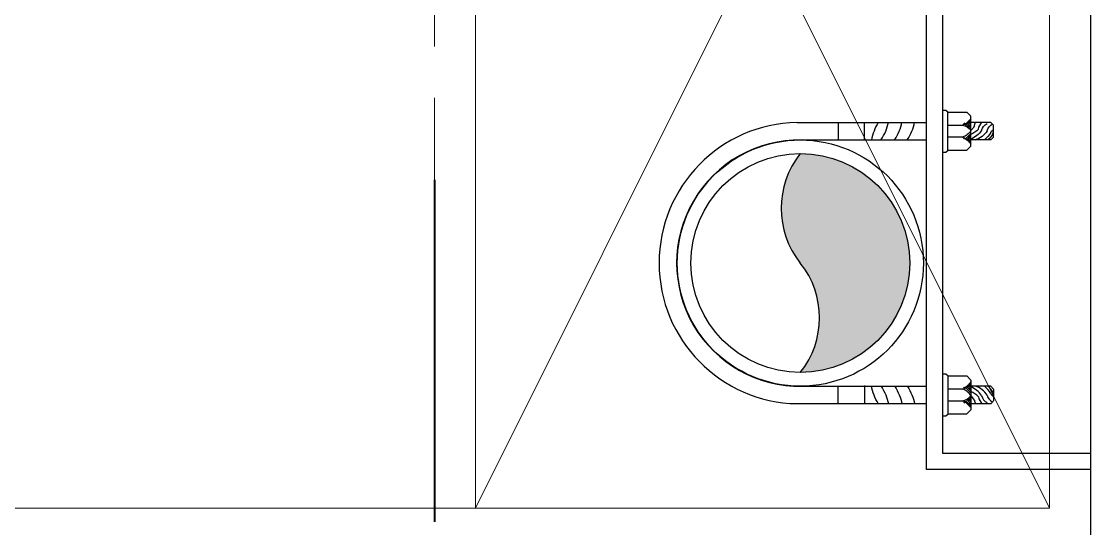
# Model space of a CAD drawing. Header units: inches. Extents: x -189347 to -188565, y -48525 to -47011.
# Drawn here: x -189229.75 to -189210.2, y -47973.49 to -47964.22 of the extents above; entities that cross this region are included whole.
import ezdxf

# ---------------------------------------------------------------- set-up
doc = ezdxf.new("R2010")
doc.units = ezdxf.units.IN
doc.header["$LTSCALE"] = 25
doc.header["$MEASUREMENT"] = 0
doc.linetypes.add('DASHED2', pattern=[0.375, 0.25, -0.125])
doc.layers.get('0').update_dxf_attribs({"lineweight": 0})
for name, color, linetype, lineweight in [('CWS', 180, 'Continuous', 18), ('elevation', 6, 'Continuous', 9), ('hidden', 7, 'DASHED2', 5), ('PLASTER LINE', 1, 'Continuous', 5), ('PP--BEAM', 104, 'DASHED2', 40), ('PP-WALL', 7, 'Continuous', 30), ('SH - ANGLE SUPPORT', 7, 'Continuous', 30)]:
    doc.layers.add(name, color=color, linetype=linetype, lineweight=lineweight)
doc.layers.add('SH- WWP', color=92, linetype='Continuous')

# ---------------------------------------------------------------- blocks, each defined once
blk = doc.blocks.new('*X11')
at = {"color": 0}
for p, q in [((113.6040440224238, 341.4692042597887), (113.7240518539459, 341.5892120913109)), ((113.7279130090329, 341.4162965511011), (114.3176786467903, 342.0060621888587)), ((113.8423566890578, 341.3539635358294), (114.318169125598, 341.8297759723697)), ((113.9481308900426, 341.2829610415177), (114.3186596044057, 341.6534897558808)), ((114.0456951115147, 341.2037485676931), (114.3191500832134, 341.4772035393918)), ((114.1352787081868, 341.1165554690687), (114.3196405620211, 341.3009173229029)), ((114.2169109186877, 341.0214109842728), (114.3201310408288, 341.1246311064139)), ((114.2904245531791, 340.9181479234677), (114.3206215196365, 340.948344889925))]:
    blk.add_line(p, q, dxfattribs=at)
blk = doc.blocks.new('wwp')
at = {"layer": 'SH- WWP', "lineweight": 30}
h = blk.add_hatch(color=256, dxfattribs=at)
edge = h.paths.add_edge_path()
edge.add_ellipse((-188963.3754563629, -47122.30950436633), major_axis=(1.131884257421873, -1.131884257421873), ratio=1, start_angle=96.33861705337148, end_angle=173.6613829472612, ccw=False)
edge.add_ellipse((-188964.3754563629, -47121.05957479056), major_axis=(-1.414213562374951, -1.414213562374951), ratio=0.9999999999973742, start_angle=-44.99999999948568, end_angle=134.9999999993352, ccw=False)
edge.add_ellipse((-188965.3754563629, -47119.80964521479), major_axis=(-1.131884257421873, -1.131884257421873), ratio=1, start_angle=6.338617053256482, end_angle=83.6613829472612)
at = {"layer": 'SH - ANGLE SUPPORT'}
for p, q in [((-188966.945100589, -47121.00102040143, -967.949206592016), (-188966.9451005889, -47123.36744830938, -967.949206592016)), ((-188966.625100589, -47121.0768013093, -967.949206592016), (-188966.625100589, -47123.36744830938, -967.949206592016)), ((-188962.1258349506, -47121.0768013093, -967.949206592016), (-188962.1258349506, -47123.36744830938, -967.949206592016)), ((-188961.8058349506, -47121.00102040143, -967.949206592016), (-188961.8058349507, -47123.36744830938, -967.949206592016)), ((-188966.9451005889, -47121.7496627559, -967.949206592016), (-188966.625100589, -47121.7496627559, -967.949206592016)), ((-188966.945100589, -47121.7496627559, -967.949206592016), (-188966.625100589, -47121.7496627559, -967.949206592016)), ((-188961.8058349506, -47121.7496627559, -967.949206592016), (-188962.1258349506, -47121.7496627559, -967.949206592016)), ((-188966.6154823462, -47122.23079238151, -967.949206592016), (-188966.9354823462, -47122.23079238151, -967.949206592016)), ((-188966.6154823462, -47122.23079238151, -967.949206592016), (-188966.9354823462, -47122.23079238151, -967.949206592016)), ((-188962.1354531934, -47122.23079238151, -967.949206592016), (-188961.8154531934, -47122.23079238151, -967.949206592016)), ((-188967.1687652276, -47123.66238844802, -967.949206592016), (-188967.1687652276, -47123.72282921278, -967.949206592016)), ((-188967.1687652276, -47123.72282921278, -967.949206592016), (-188967.1360786725, -47123.75551576802, -967.949206592016)), ((-188966.4341225053, -47123.75551576802, -967.949206592016), (-188967.1360786725, -47123.75551576802, -967.949206592016)), ((-188967.1315142996, -47123.76039828241, -967.949206592016), (-188967.1315142996, -47124.10291341733, -967.949206592016)), ((-188966.8928853954, -47123.75551576802, -967.949206592016), (-188966.8928853954, -47124.0257062045, -967.949206592016)), ((-188966.6776344645, -47124.02628598741, -967.949206592016), (-188966.6776344645, -47123.75551576802, -967.949206592016)), ((-188966.4014359502, -47123.7228292129, -967.949206592016), (-188966.4390050198, -47123.76039828241, -967.949206592016)), ((-188966.4390050198, -47123.76039828241, -967.949206592016), (-188966.4390050198, -47124.10291341733, -967.949206592016)), ((-188966.4014359502, -47123.66238844802, -967.949206592016), (-188966.4014359502, -47123.7228292129, -967.949206592016)), ((-188962.3492697575, -47123.66238844802, -967.949206592016), (-188962.3492697575, -47123.7228292129, -967.949206592016)), ((-188962.3492697575, -47123.7228292129, -967.949206592016), (-188962.311700688, -47123.76039828241, -967.949206592016)), ((-188962.3165832024, -47123.75551576802, -967.949206592016), (-188961.6146270353, -47123.75551576802, -967.949206592016)), ((-188962.311700688, -47123.76039828241, -967.949206592016), (-188962.311700688, -47124.10291341733, -967.949206592016)), ((-188962.0730712433, -47124.02628598741, -967.949206592016), (-188962.0730712433, -47123.75551576802, -967.949206592016)), ((-188961.8578203124, -47123.75551576802, -967.949206592016), (-188961.8578203124, -47124.0257062045, -967.949206592016)), ((-188961.6191914081, -47123.76039828241, -967.949206592016), (-188961.6191914081, -47124.10291341733, -967.949206592016)), ((-188961.5819404802, -47123.72282921278, -967.949206592016), (-188961.6146270353, -47123.75551576802, -967.949206592016)), ((-188961.5819404802, -47123.66238844802, -967.949206592016), (-188961.5819404802, -47123.72282921278, -967.949206592016)), ((-188967.1315142996, -47124.10291341733, -967.949206592016), (-188967.0570124436, -47124.1774152733, -967.949206592016)), ((-188966.5135068758, -47124.1774152733, -967.949206592016), (-188967.0570124436, -47124.1774152733, -967.949206592016)), ((-188966.9452596596, -47124.54107463412, -967.949206592016), (-188966.9452596596, -47124.1774152733, -967.949206592016)), ((-188966.6252596597, -47124.54103884092, -967.949206592016), (-188966.6252596597, -47124.1774152733, -967.949206592016)), ((-188966.4390050198, -47124.10291341733, -967.949206592016), (-188966.5135068758, -47124.1774152733, -967.949206592016)), ((-188962.311700688, -47124.10291341733, -967.949206592016), (-188962.237198832, -47124.1774152733, -967.949206592016)), ((-188962.237198832, -47124.1774152733, -967.949206592016), (-188961.6936932641, -47124.1774152733, -967.949206592016)), ((-188962.1254460481, -47124.54103884092, -967.949206592016), (-188962.1254460481, -47124.1774152733, -967.949206592016)), ((-188961.8054460481, -47124.54107463412, -967.949206592016), (-188961.8054460481, -47124.1774152733, -967.949206592016)), ((-188961.6191914081, -47124.10291341733, -967.949206592016), (-188961.6936932641, -47124.1774152733, -967.949206592016)), ((-188966.9452954529, -47124.54103884092, -967.949206592016), (-188966.8926726456, -47124.59366164822, -967.949206592016)), ((-188966.677882467, -47124.59366164822, -967.949206592016), (-188966.8926726456, -47124.59366164822, -967.949206592016)), ((-188966.6252596597, -47124.54103884092, -967.949206592016), (-188966.677882467, -47124.59366164822, -967.949206592016)), ((-188962.1254460481, -47124.54103884092, -967.949206592016), (-188962.0728232407, -47124.59366164822, -967.949206592016)), ((-188962.0728232407, -47124.59366164822, -967.949206592016), (-188961.8580330622, -47124.59366164822, -967.949206592016)), ((-188961.8054102548, -47124.54103884092, -967.949206592016), (-188961.8580330622, -47124.59366164822, -967.949206592016))]:
    blk.add_line(p, q, dxfattribs=at)
at = {"layer": 'SH - ANGLE SUPPORT', "lineweight": 30, "ltscale": 30}
for centre, radius, start, end in [((-188964.3754677697, -47121.04750148591, -967.949206592016), 2.570053173803593, 1.03628795968503, 178.963712040315), ((-188964.3754677698, -47121.04744831231, -967.949206592016), 2.249999999973499, 359.1086964157475, 181.0351236707968)]:
    blk.add_arc(centre, radius, start, end, dxfattribs=at)
at = {"layer": 'SH - ANGLE SUPPORT', "extrusion": (0, 0, -1)}
for centre, major_axis, ratio, start_param, end_param in [((-188966.4053004505, -47123.39469327271, -967.949206592016), (0.7483036439644577, -0.7483036439644576), 0.9999999996438159, 3.391710508017021, 3.722963248071372), ((-188966.4053004506, -47123.39469327271, -967.949206592016), (0.7483036439644577, -0.7483036439644576), 0.9999999996438159, 3.391710507990375, 3.722963248033285), ((-188967.0861160703, -47121.9045271393, -967.949206592016), (0.5499938548614107, -0.5499938548614107), 0.9999999996759106, 0.1632660788664343, 0.609270106273636), ((-188967.0861160703, -47121.9045271393, -967.949206592016), (0.5499938548614107, -0.5499938548614107), 0.9999999996759106, 0.1632660788664343, 0.609270106273636), ((-188966.0770411424, -47123.3116237513, -967.949206592016), (0.6743739490639936, -0.6743739490639933), 0.9999995311078936, 3.304858807710485, 3.314800786631487), ((-188966.0770411425, -47123.3116237513, -967.949206592016), (0.6743739490639936, -0.6743739490639933), 0.9999995311078936, 3.304858807652745, 3.314800786631487), ((-188967.0861160703, -47122.15266536758, -967.949206592016), (0.5499938548614107, -0.5499938548614107), 0.9999999996759106, 0.1632660789402746, 0.609270106273636), ((-188967.0861160703, -47122.15266536758, -967.949206592016), (0.5499938548614107, -0.5499938548614107), 0.9999999996759106, 0.1632660789402746, 0.609270106273636), ((-188966.0770411424, -47123.5597619797, -967.949206592016), (0.6743742929851421, 0.6743742929851421), 0.9999995182274332, 4.875654982009986, 4.885596952081814), ((-188966.0770411425, -47123.5597619797, -967.949206592016), (0.6743742929851421, 0.6743742929851421), 0.9999995182274332, 4.875654981979875, 4.885596952051754), ((-188967.0861160703, -47122.38426073521, -967.949206592016), (0.5499938549968599, 0.5499938549968602), 0.9999999998192924, 1.734062405639007, 2.180066432960775), ((-188967.0861160703, -47122.38426073521, -967.949206592016), (0.5499938549968599, 0.5499938549968602), 0.9999999998192924, 1.734062405639007, 2.180066432960775), ((-188966.0770411424, -47123.79135734731, -967.949206592016), (0.6743742929851421, 0.6743742929851421), 0.9999995182274332, 4.875654982007505, 4.885596952079185), ((-188966.0770411425, -47123.79135734731, -967.949206592016), (0.6743742929851421, 0.6743742929851421), 0.9999995182274332, 4.875654981952245, 4.885596952019065), ((-188962.3223877957, -47123.95354966592, -967.949206592016), (0.1836427452739943, 0.1836427452739944), 0.9999999999368012, 1.061026314357026, 1.819612571944631), ((-188961.6982802378, -47124.00442618001, -967.949206592016), (0.3174102309503291, 0.3174102309503292), 0.9999999999057578, 2.957247137274627, 3.531377346273586), ((-188961.8225734794, -47123.95354966592, -967.949206592016), (0.1836427452988981, -0.1836427452988981), 0.9999999997967158, 1.317026384795895, 2.080566339265138), ((-188961.6964346924, -47124.04949546111, -967.949206592016), (0.2498462547944095, 0.2498462547944096), 0.9999999997529783, 3.071035400084627, 3.556541279245475), ((-188961.6054135555, -47123.80579111862, -967.949206592016), (0.3609602734330845, -0.3609602734330845), 0.9999999985248337, 1.329768372036687, 1.540798847705387), ((-188962.0790531685, -47123.995972259, -967.949206592016), (0.1574100662167231, -0.1574100662167231), 0.9999999999492625, -0.6581166820825466, 0.1674448598593292), ((-188961.6083353435, -47123.95354966592, -967.949206592016), (0.1836427452739944, -0.1836427452739943), 0.9999999999368008, 1.321980081508954, 2.080566339232767), ((-188961.7050588159, -47124.10160628171, -967.949206592016), (0.32020012842279, 0.3202001284227902), 0.9999999999894763, 2.954778906754643, 3.562597790696368), ((-188961.9955769743, -47124.55970017021, -967.949206592016), (0.1344147606365146, 0.1344147606365146), 0.999999999943205, 5.728383429126805, 6.607487426836458), ((-188961.9738431372, -47124.55320004231, -967.949206592016), (0.1705916076887823, 0.1705916076887825), 0.9999999996600238, 5.688778807193481, 6.270402491376283), ((-188961.9155756982, -47124.4793448635, -967.949206592016), (0.1705916076496874, 0.1705916076496874), 0.999999999760294, 5.688778807289975, 5.971833700054205), ((-188961.7277062596, -47124.10509882719, -967.949206592016), (0.3609602731301515, -0.3609602731301514), 0.9999999993591624, 1.329768371843753, 1.678717008352351), ((-188961.7510131687, -47124.14397014401, -967.949206592016), (0.3609602733034912, -0.3609602733034912), 0.9999999989039782, 1.329768371948801, 1.608853964533869), ((-188962.0611753114, -47124.81752388892, -967.949206592016), (0.1705916081115296, -0.1705916081115296), 0.999999998305713, 4.117982481418323, 4.309006795710234), ((-188962.0259988087, -47124.63553641643, -967.949206592016), (0.0704988428573968, 0.0704988428573968), 0.9999999987001688, 5.845023447041205, 6.635131607456239), ((-188962.0036871641, -47124.66133378452, -967.949206592016), (0.1348098848379323, -0.1348098848379323), 0.9999999999832394, 4.157022774693521, 5.034816392605128)]:
    blk.add_ellipse(centre, major_axis=major_axis, ratio=ratio, start_param=start_param, end_param=end_param, dxfattribs=at)
at = {"layer": 'SH - ANGLE SUPPORT'}
for centre, major_axis, ratio, start_param, end_param in [((-188962.345635089, -47123.39469327271, -967.949206592016), (-0.7483036439644577, -0.7483036439644576), 0.9999999996438159, 3.391710508020425, 3.722963248078924), ((-188962.6738943971, -47123.3116237513, -967.949206592016), (-0.6743739490639936, -0.6743739490639933), 0.9999995311078936, 3.304858807697911, 3.314800786619087), ((-188961.6648194693, -47121.9045271393, -967.949206592016), (-0.5499938548614107, -0.5499938548614107), 0.9999999996759106, 0.1632660789033545, 0.6092701062675655), ((-188962.6738943971, -47123.5597619797, -967.949206592016), (-0.6743742929851421, 0.6743742929851421), 0.9999995182274332, 4.875654981909734, 4.885596952026206), ((-188961.6648194693, -47122.15266536758, -967.949206592016), (-0.5499938548614107, -0.5499938548614107), 0.9999999996759106, 0.1632660789033545, 0.609270106273636), ((-188962.6738943971, -47123.79135734731, -967.949206592016), (-0.6743742929851421, 0.6743742929851421), 0.9999995182274332, 4.875654981904773, 4.885596952026206), ((-188961.6648194693, -47122.38426073521, -967.949206592016), (-0.5499938549968599, 0.5499938549968602), 0.9999999998192924, 1.734062405642048, 2.18006643292402), ((-188967.1423703642, -47123.95354966592, -967.949206592016), (-0.1836427452739944, -0.1836427452739943), 0.9999999999368008, 1.321980081508954, 2.080566339232767), ((-188966.6716525393, -47123.995972259, -967.949206592016), (-0.1574100662167231, -0.1574100662167231), 0.9999999999492625, -0.6581166819626016, 0.1674448601924983), ((-188967.1452921522, -47123.80579111862, -967.949206592016), (-0.3609602734330845, -0.3609602734330845), 0.9999999985248337, 1.329768371967712, 1.540798847705387), ((-188967.0542710154, -47124.04949546111, -967.949206592016), (-0.2498462547944095, 0.2498462547944096), 0.9999999997529783, 3.07103540007882, 3.556541279278682), ((-188967.05242547, -47124.00442618001, -967.949206592016), (-0.3174102309503291, 0.3174102309503292), 0.9999999999057578, 2.957247137274627, 3.531377346261267), ((-188966.9281322283, -47123.95354966592, -967.949206592016), (-0.1836427452988981, -0.1836427452988981), 0.9999999997967158, 1.31702638456285, 2.080566339341388), ((-188966.4283179121, -47123.95354966592, -967.949206592016), (-0.1836427452739943, 0.1836427452739944), 0.9999999999368012, 1.061026314264988, 1.819612572026533), ((-188966.8351300095, -47124.4793448635, -967.949206592016), (-0.1705916076496874, 0.1705916076496874), 0.999999999760294, 5.688778807306168, 5.971833700054205), ((-188966.7768625706, -47124.55320004231, -967.949206592016), (-0.1705916076887824, 0.1705916076887824), 0.9999999996600238, 5.688778807161095, 6.270402491256428), ((-188966.7551287335, -47124.55970017021, -967.949206592016), (-0.1344147606365146, 0.1344147606365146), 0.999999999943205, 5.728383428940758, 6.607487426932795), ((-188967.0456468918, -47124.10160628171, -967.949206592016), (-0.32020012842279, 0.3202001284227902), 0.9999999999894763, 2.954778906754643, 3.562597790826818), ((-188966.7470185436, -47124.66133378452, -967.949206592016), (-0.1348098848379323, -0.1348098848379323), 0.9999999999832394, 4.157022774644297, 5.034816392267177), ((-188966.724706899, -47124.63553641643, -967.949206592016), (-0.0704988428573968, 0.0704988428573968), 0.9999999987001688, 5.845023447041205, 6.635131607442305), ((-188966.6895303963, -47124.81752388892, -967.949206592016), (-0.1705916081115296, -0.1705916081115296), 0.999999998305713, 4.117982481585826, 4.309006795868541), ((-188967.0229994481, -47124.10509882719, -967.949206592016), (-0.3609602731301515, -0.3609602731301514), 0.9999999993591624, 1.329768371829679, 1.678717008386833), ((-188966.9996925391, -47124.14397014401, -967.949206592016), (-0.3609602733034912, -0.3609602733034912), 0.9999999989039782, 1.329768372004166, 1.608853964503214)]:
    blk.add_ellipse(centre, major_axis=major_axis, ratio=ratio, start_param=start_param, end_param=end_param, dxfattribs=at)
at = {"layer": 'SH- WWP', "lineweight": 30}
for radius in [2.25, 2]:
    blk.add_circle((-188964.3754563629, -47121.05957479056, -967.949206592016), radius, dxfattribs=at)
for centre, start, end in [((-188963.3754563629, -47122.30950436633, -967.949206592016), 51.33861705367175, 128.6613829463282), ((-188965.3754563629, -47119.80964521479, -967.949206592016), 231.3386170536718, 308.6613829463283)]:
    blk.add_arc(centre, 1.600726067880088, start, end, dxfattribs=at)
at = {"layer": 'SH - ANGLE SUPPORT', "extrusion": (0, 0, -1)}
for p, xscale, yscale, zscale, rotation in [((188903.3122304656, -47102.88462784322, 967.949206592016), 0.1862546400225255, 0.1862546400225255, -0.1862546400003328, 270), ((188903.0444702547, -47102.8852076261, 967.949206592016), 0.1862546400225255, 0.1862546400225255, -0.1862546400003328, 270), ((189025.706235453, -47102.8852076261, 967.949206592016), -0.1862546400225255, 0.1862546399643179, -0.1862546400225255, 89.99999999999997), ((189025.4384752421, -47102.88462784322, 967.949206592016), -0.1862546400225255, 0.1862546399643179, -0.1862546400225255, 89.99999999999997)]:
    blk.add_blockref('*X11', p, dxfattribs=dict(at, xscale=xscale, yscale=yscale, zscale=zscale, rotation=rotation))

msp = doc.modelspace()

# ---------------------------------------------------------------- linework, layer by layer
at = {"layer": 'elevation'}
for p, q in [((-189221.4491238233, -47973.11745093924), (-189210.9491238233, -47952.11745093924)), ((-189210.9491238233, -47973.11745093924), (-189221.4491238233, -47952.11745093924)), ((-189221.4491238232, -47973.11745093924), (-189221.4491238232, -47952.11745093924))]:
    msp.add_line(p, q, dxfattribs=at)
at = {"layer": 'hidden', "ltscale": 0.3}
msp.add_line((-189222.1991238233, -47973.11745093924), (-189222.1991238233, -47952.11745093924), dxfattribs=at)
at = {"layer": 'PLASTER LINE', "ltscale": 30}
for p in [(-189210.9491238233, -47952.11745093924), (-189249.9491238231, -47973.11745093924)]:
    msp.add_line(p, (-189210.9491238233, -47973.11745093924), dxfattribs=at)
at = {"layer": 'PP--BEAM'}
msp.add_line((-189222.1991238225, -47348.3674509393), (-189222.1991238225, -48326.36745093938), dxfattribs=at)
at = {"layer": 'PP-WALL', "ltscale": 10}
msp.add_line((-189210.1991238233, -47951.36745093924), (-189210.1991238233, -47973.86745093924), dxfattribs=at)
at = {"layer": 'SH - ANGLE SUPPORT'}
for points in [[(-189210.1997186665, -47972.41302064931), (-189213.1991343046, -47972.41301915559), (-189213.1991343046, -47951.36762990591), (-189210.1991238233, -47951.36745093924)], [(-189210.1997185196, -47972.11808051074), (-189212.904194166, -47972.1180791638), (-189212.904194166, -47951.66255245029), (-189210.1991062285, -47951.66239107729)]]:
    msp.add_lwpolyline(points, dxfattribs=at)

# ---------------------------------------------------------------- block references
at = {"layer": 'CWS', "ltscale": 30, "rotation": 90}
msp.add_blockref('wwp', (-236336.5665210144, 140995.7358466568, 967.949206592016), dxfattribs=at)

doc.saveas('drawing.dxf')
